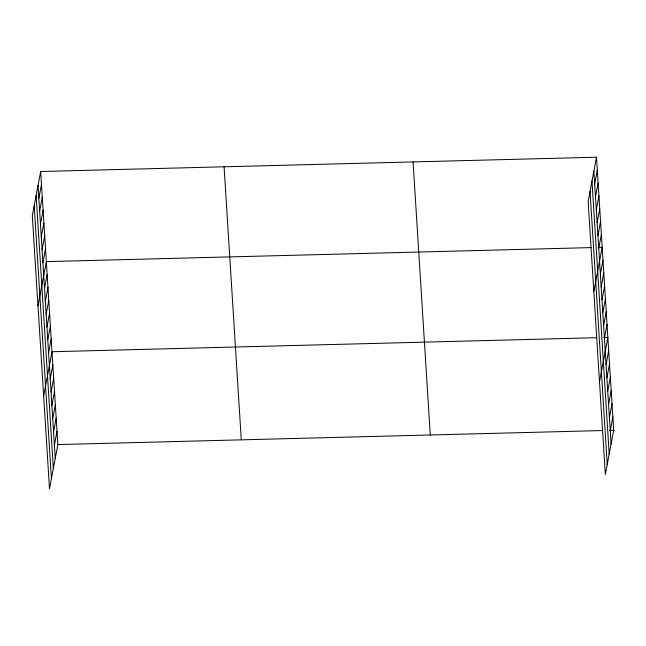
<?xml version="1.0" encoding="UTF-8"?>
<svg xmlns="http://www.w3.org/2000/svg" width="646" height="646" viewBox="0 0 646 646"><rect width="100%" height="100%" fill="white"/><g stroke="black" fill="none" stroke-linecap="round" stroke-linejoin="round"><path stroke-width="0.97" d="M40.658 171.513L32.3 215.74L49.5 488.788L57.857 444.569L40.658 171.513L596.5 157.212L613.7 430.26L605.342 474.487L588.143 201.431L596.5 157.212M38.841 198.29L41.465 184.393M39.648 211.161L42.281 197.264M40.464 224.033L43.088 210.136M41.271 236.904L43.904 223.007M42.087 249.784L44.711 235.879M42.894 262.656L45.519 248.75M37.977 305.849L46.334 261.622L591.09 247.604M44.517 288.399L47.142 274.493M45.325 301.27L47.957 287.365M46.141 314.142L48.765 300.237M46.948 327.013L49.581 313.108M47.764 339.885L50.388 325.988M48.571 352.756L51.204 338.859M43.653 395.958L52.011 351.731L596.767 337.705M50.218 378.895L52.843 364.99M51.058 392.154L53.683 378.257M51.89 405.422L54.514 391.516M52.73 418.681L55.354 404.776M53.561 431.94L56.186 418.043M54.401 445.207L57.026 431.302M594.683 183.981L597.308 170.084M595.491 196.852L598.115 182.955M596.306 209.732L598.931 195.827M597.114 222.604L599.738 208.698M597.921 235.475L600.554 221.57M598.737 248.347L601.361 234.441M593.819 291.54L602.177 247.313L598.139 247.418M600.36 274.09L602.984 260.185M601.168 286.961L603.792 273.056M601.983 299.833L604.608 285.936M602.791 312.704L605.415 298.807M603.598 325.576L606.231 311.679M604.414 338.447L607.038 324.55M599.496 381.649L607.854 337.422L603.816 337.527M606.061 364.586L608.685 350.681M606.893 377.845L609.525 363.948M607.733 391.113L610.357 377.207M608.564 404.372L611.197 390.475M609.404 417.639L612.028 403.734M610.236 430.898L612.868 416.993M57.857 444.569L602.613 430.543M609.671 430.365L613.7 430.26M593.868 171.109L611.076 444.157M591.978 181.114L609.186 454.17M590.032 191.426L607.232 464.474M413.069 161.928L430.276 434.976M224.081 166.797L241.289 439.845M38.033 185.418L55.233 458.466M36.136 195.423L53.343 468.471M34.19 205.735L51.397 478.783"/></g></svg>
